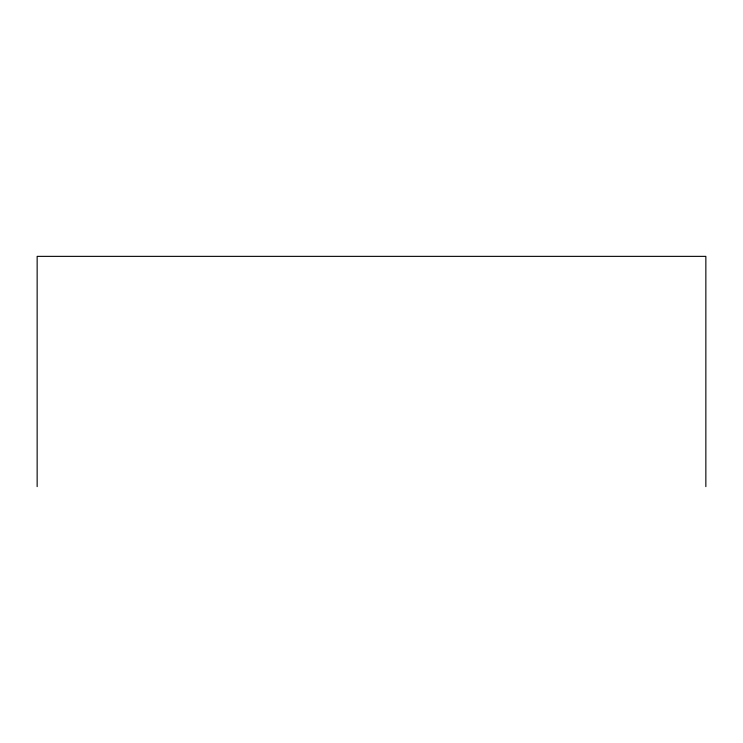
<?xml version="1.0" encoding="UTF-8"?>
<svg xmlns="http://www.w3.org/2000/svg" width="743" height="743" viewBox="0 0 743 743"><rect width="100%" height="100%" fill="white"/><g stroke="black" fill="none" stroke-linecap="round" stroke-linejoin="round"><path stroke-width="1.11" d="M705.85 486.637L705.85 256.363L37.15 256.363L37.15 486.637"/></g></svg>
